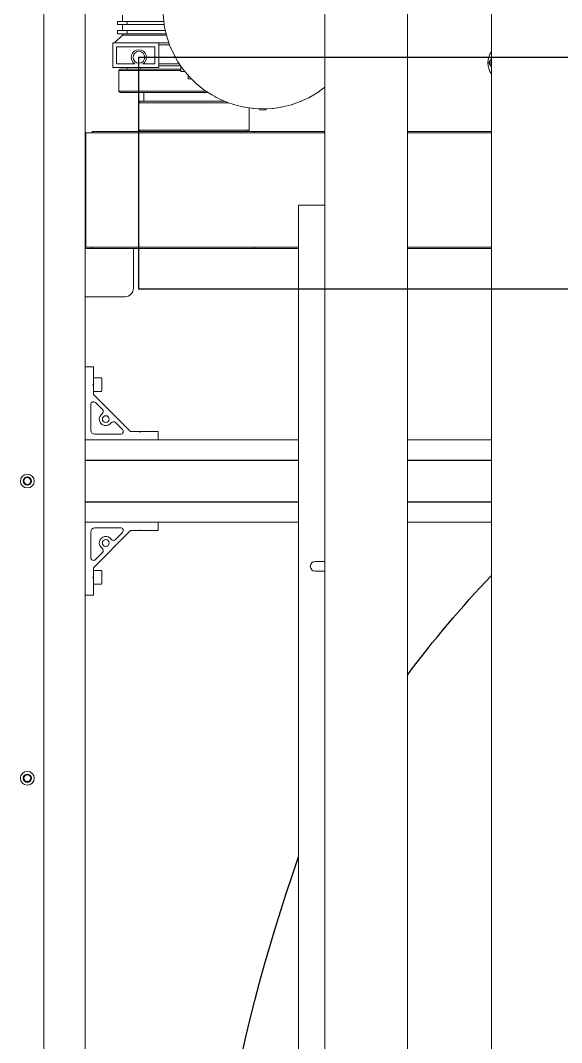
# Model space of a CAD drawing. Header units: millimetres. Extents: x -1052 to 3351, y 0 to 2015.
# Drawn here: x -228 to -222.19, y 1726.64 to 1737.63 of the extents above; entities that cross this region are included whole.
import ezdxf

# ---------------------------------------------------------------- set-up
doc = ezdxf.new("R2010")
doc.units = ezdxf.units.MM
for name, color, linetype, lineweight in [('16MMSOLIDLINE！实线层', 7, 'Continuous', 18), ('85DTD-06SOLIDLINE！实线层', 7, 'Continuous', 18), ('85DTD-07SOLIDLINE！实线层', 7, 'Continuous', 18), ('85DTD-08SOLIDLINE！实线层', 7, 'Continuous', 18), ('85DTD-13SOLIDLINE！实线层', 7, 'Continuous', 18), ('85DTD-20SOLIDLINE！实线层', 7, 'Continuous', 18), ('85DTD-26SOLIDLINE！实线层', 7, 'Continuous', 18), ('85DTD-28SOLIDLINE！实线层', 7, 'Continuous', 18), ('AM_CL', 7, 'Continuous', 15), ('GB_P_6_60X30_L_8SOLIDLINE！实线层', 7, 'Continuous', 18), ('HCJ_RECTANGULAR_TUSOLIDLINE！实线层', 7, 'Continuous', 18), ('ISO4762-M6X10-8_8SOLIDLINE！实线层', 7, 'Continuous', 18), ('ISO4762-M6X12-8_8SOLIDLINE！实线层', 7, 'Continuous', 18), ('QZDBHC-2-3ASOLIDLINE！实线层', 7, 'Continuous', 18), ('QZDBSSZC-3SOLIDLINE！实线层', 7, 'Continuous', 18), ('SSDZCFL-02SOLIDLINE！实线层', 7, 'Continuous', 18), ('角铝53-53SOLIDLINE！实线层', 7, 'Continuous', 18)]:
    doc.layers.add(name, color=color, linetype=linetype, lineweight=lineweight)
doc.layers.add('@ New Renovation', color=7, linetype='Continuous')

# ---------------------------------------------------------------- blocks, each defined once
blk = doc.blocks.new('*X870')
at = {"layer": '16MMSOLIDLINE！实线层', "color": 7, "linetype": 'Continuous'}
for p, q in [((-4712.08, 791.15), (-4715.3, 789.3)), ((-4708.86, 789.3), (-4712.08, 791.15))]:
    blk.add_line(p, q, dxfattribs=at)
for radius, start, end in [(14.5, 55.9026, 124.09558), (12.86, 81.03094, 98.96906)]:
    blk.add_arc((-4712.08, 777.3), radius, start, end, dxfattribs=at)
at = {"layer": '85DTD-06SOLIDLINE！实线层', "color": 7, "linetype": 'Continuous'}
for p, q in [((-4707.56, 1058.8), (-4706.56, 1059.8)), ((-4707.56, 1058.8), (-4707.56, 1014.75)), ((-4706.56, 1059.8), (-4691.56, 1059.8)), ((-4706.56, 1059.8), (-4706.56, 1014.75)), ((-4690.56, 1058.8), (-4691.56, 1059.8)), ((-4691.56, 996.68), (-4691.56, 1059.8)), ((-4690.56, 995.27), (-4690.56, 1058.8))]:
    blk.add_line(p, q, dxfattribs=at)
at = {"layer": '85DTD-07SOLIDLINE！实线层', "color": 7, "linetype": 'Continuous'}
blk.add_line((-4690.56, 1041.8), (-4684.08, 1041.8), dxfattribs=at)
at = {"layer": '85DTD-08SOLIDLINE！实线层', "color": 7, "linetype": 'Continuous'}
for p, q in [((-4577.08, 1079.3), (-4578.08, 1079.3)), ((-4577.08, 929.3), (-4577.08, 1066.13)), ((-4577.08, 961.65), (-4578.08, 961.65)), ((-4577.08, 789.3), (-4577.08, 850.22))]:
    blk.add_line(p, q, dxfattribs=at)
at = {"layer": '85DTD-13SOLIDLINE！实线层', "color": 7, "linetype": 'Continuous'}
for p, q in [((-4661.08, 1079.3), (-4662.08, 1079.3)), ((-4662.08, 1079.3), (-4662.08, 910.22)), ((-4661.08, 961.65), (-4662.08, 961.65)), ((-4662.08, 850.22), (-4662.08, 789.3))]:
    blk.add_line(p, q, dxfattribs=at)
at = {"layer": '85DTD-20SOLIDLINE！实线层', "color": 7, "linetype": 'Continuous'}
for p, q in [((-4578.08, 1083.8), (-4661.08, 1083.8)), ((-4661.08, 1083.8), (-4661.08, 910.22)), ((-4578.08, 929.3), (-4578.08, 1083.8)), ((-4661.08, 850.22), (-4661.08, 789.3)), ((-4578.08, 789.3), (-4578.08, 850.22))]:
    blk.add_line(p, q, dxfattribs=at)
at = {"layer": '85DTD-26SOLIDLINE！实线层', "color": 7, "linetype": 'Continuous'}
for p, q in [((-4737.27, 1026.47), (-4736.56, 1026.33)), ((-4730.36, 1024.78), (-4729.67, 1024.57)), ((-4723.65, 1022.42), (-4722.98, 1022.14)), ((-4717.21, 1019.41), (-4716.57, 1019.06)), ((-4709.61, 1014.75), (-4705.88, 1014.75)), ((-4705.88, 1014.75), (-4705.88, 1012.07)), ((-4705.88, 1012.07), (-4705.35, 1011.54)), ((-4702.86, 1009.39), (-4700.53, 1009.39)), ((-4700.53, 1009.39), (-4700.53, 1007.22)), ((-4695.25, 1001.57), (-4694.79, 1001.01)), ((-4690.98, 995.88), (-4690.58, 995.27)), ((-4687.29, 989.79), (-4686.95, 989.15)), ((-4684.22, 983.37), (-4683.94, 982.7)), ((-4681.79, 976.69), (-4681.58, 975.99)), ((-4680.03, 969.79), (-4679.88, 969.08)), ((-4678.95, 962.76), (-4678.88, 962.04)), ((-4678.62, 958.2), (-4678.53, 958.2)), ((-4678.62, 952.4), (-4678.53, 952.4)), ((-4677.84, 953.09), (-4677.84, 957.5)), ((-4678.88, 948.55), (-4678.95, 947.83)), ((-4679.88, 941.51), (-4680.03, 940.8)), ((-4681.58, 934.6), (-4681.79, 933.9)), ((-4686.95, 921.44), (-4687.29, 920.8)), ((-4683.94, 927.89), (-4684.22, 927.22)), ((-4690.58, 915.32), (-4690.98, 914.72))]:
    blk.add_line(p, q, dxfattribs=at)
for centre, radius, start, end in [((-4751.06, 955.3), 72.5, 321.55665, 218.44335), ((-4678.53, 957.5), 0.696, 0, 90), ((-4678.53, 953.09), 0.696, 270, 0)]:
    blk.add_arc(centre, radius, start, end, dxfattribs=at)
at = {"layer": '85DTD-28SOLIDLINE！实线层', "color": 7, "linetype": 'Continuous'}
for p, q in [((-4726.56, 1062.9), (-4732.16, 1057.3)), ((-4726.56, 1064.3), (-4708.56, 1064.3)), ((-4726.56, 1023.48), (-4726.56, 1064.3)), ((-4708.56, 1064.3), (-4708.56, 1030.8)), ((-4746.61, 1057.3), (-4742.15, 1057.3)), ((-4739.93, 1060.8), (-4742.15, 1060.8)), ((-4742.15, 1027.2), (-4742.15, 1060.8)), ((-4739.93, 1026.92), (-4739.93, 1060.8)), ((-4739.93, 1057.3), (-4735.47, 1057.3)), ((-4733.24, 1060.8), (-4735.47, 1060.8)), ((-4735.47, 1026.08), (-4735.47, 1060.8)), ((-4733.24, 1025.53), (-4733.24, 1060.8)), ((-4733.24, 1057.3), (-4732.16, 1057.3)), ((-4732.16, 1025.24), (-4732.16, 1057.3)), ((-4723.76, 1061.5), (-4711.36, 1061.5)), ((-4723.76, 1033.6), (-4723.76, 1061.5)), ((-4711.36, 1061.5), (-4711.36, 1048.2)), ((-4739.93, 1053.8), (-4742.15, 1053.8)), ((-4733.24, 1053.8), (-4735.47, 1053.8)), ((-4708.56, 1053.8), (-4707.56, 1053.8)), ((-4711.36, 1042.39), (-4711.36, 1033.6)), ((-4707.56, 1043.81), (-4708.56, 1043.81)), ((-4711.36, 1033.6), (-4723.76, 1033.6)), ((-4726.56, 1030.8), (-4708.56, 1030.8)), ((-4725.16, 1022.99), (-4725.16, 1030.8)), ((-4711.36, 1030.8), (-4711.36, 1015.91)), ((-4709.96, 1015.01), (-4709.96, 1030.8))]:
    blk.add_line(p, q, dxfattribs=at)
blk.add_circle((-4716.06, 1045.3), 4.25, dxfattribs=at)
blk.add_arc((-4716.06, 1045.3), 5.53, 31.71443, 328.28557, dxfattribs=at)
at = {"layer": '@ New Renovation', "color": 0, "linetype": 'Continuous'}
for p, q in [((-4423.08, 929.3), (-4423.08, 1084.3)), ((-4393.08, 1084.3), (-4393.08, 929.3)), ((-4423.08, 789.3), (-4423.08, 850.22)), ((-4393.08, 850.22), (-4393.08, 789.3))]:
    blk.add_line(p, q, dxfattribs=at)
for centre, radius, start, end in [((-3709.08, -283.57), 1285.45, 70.65667, 109.34333), ((-3809.08, 234.3), 767.58, 126.62546, 133.6822)]:
    blk.add_arc(centre, radius, start, end, dxfattribs=at)
at = {"layer": 'GB_P_6_60X30_L_8SOLIDLINE！实线层', "color": 7, "linetype": 'Continuous'}
for p, q in [((-4438.08, 929.3), (-4438.08, 1084.3)), ((-4378.08, 929.3), (-4378.08, 1084.3)), ((-4438.08, 789.3), (-4438.08, 850.22)), ((-4378.08, 789.3), (-4378.08, 850.22))]:
    blk.add_line(p, q, dxfattribs=at)
at = {"layer": 'HCJ_RECTANGULAR_TUSOLIDLINE！实线层', "color": 7, "linetype": 'Continuous'}
for p, q in [((-5185.08, 1114.3), (-3196.08, 1114.3)), ((-5053.08, 1084.3), (-3198.08, 1084.3)), ((-5023.08, 910.22), (-3028.08, 910.22)), ((-5023.08, 850.22), (-3028.08, 850.22)), ((-5023.08, 789.3), (-3028.08, 789.3))]:
    blk.add_line(p, q, dxfattribs=at)
at = {"layer": 'ISO4762-M6X10-8_8SOLIDLINE！实线层', "color": 7, "linetype": 'Continuous'}
for p, q in [((-4483.08, 1072.8), (-4483.08, 1078.3)), ((-4477.73, 1078.3), (-4478.43, 1078.3)), ((-4473.08, 1072.8), (-4473.08, 1078.3)), ((-4343.08, 1072.8), (-4343.08, 1078.3)), ((-4337.73, 1078.3), (-4338.43, 1078.3)), ((-4333.08, 1072.8), (-4333.08, 1078.3)), ((-4473.58, 1072.3), (-4482.58, 1072.3)), ((-4333.58, 1072.3), (-4342.58, 1072.3))]:
    blk.add_line(p, q, dxfattribs=at)
for centre, start, end in [((-4482.58, 1072.8), 180, 270), ((-4473.58, 1072.8), 270, 0), ((-4342.58, 1072.8), 180, 270), ((-4333.58, 1072.8), 270, 0)]:
    blk.add_arc(centre, 0.5, start, end, dxfattribs=at)
at = {"layer": 'ISO4762-M6X12-8_8SOLIDLINE！实线层', "color": 7, "linetype": 'Continuous'}
for centre, radius in [((-4408.08, 1126.3), 5), ((-4408.08, 1126.3), 3), ((-4192.08, 1126.3), 5), ((-4192.08, 1126.3), 3), ((-4408.08, 1126.3), 2.5), ((-4192.08, 1126.3), 2.5)]:
    blk.add_circle(centre, radius, dxfattribs=at)
at = {"layer": 'ISO4762-M6X12-8_8SOLIDLINE！实线层', "color": 3, "linetype": 'Continuous'}
for centre in [(-4408.08, 1126.3), (-4192.08, 1126.3)]:
    blk.add_arc(centre, 2.5, 345, 285, dxfattribs=at)
at = {"layer": 'QZDBHC-2-3ASOLIDLINE！实线层', "color": 7, "linetype": 'Continuous'}
for p, q in [((-3028.08, 929.3), (-4608.58, 929.3)), ((-4608.58, 910.22), (-4608.58, 929.3)), ((-4349.58, 917.3), (-4349.58, 911.3)), ((-4342.58, 911.3), (-4342.58, 917.3))]:
    blk.add_line(p, q, dxfattribs=at)
for centre, start, end in [((-4346.08, 917.3), 0, 180), ((-4346.08, 911.3), 180, 197.84745), ((-4346.08, 911.3), 342.15255, 0)]:
    blk.add_arc(centre, 3.5, start, end, dxfattribs=at)
at = {"layer": 'QZDBSSZC-3SOLIDLINE！实线层', "color": 7, "linetype": 'Continuous'}
for p, q in [((-4577.08, 1084.3), (-4577.08, 1066.13)), ((-4542.08, 1055.3), (-4542.08, 1084.3)), ((-4548.08, 1049.3), (-4577.08, 1049.3))]:
    blk.add_line(p, q, dxfattribs=at)
blk.add_arc((-4548.08, 1055.3), 6, 270, 0, dxfattribs=at)
at = {"layer": 'SSDZCFL-02SOLIDLINE！实线层', "color": 7, "linetype": 'Continuous'}
for p, q in [((-4684.08, 1044.3), (-4683.08, 1045.3)), ((-4684.08, 983.04), (-4684.08, 1044.3)), ((-4663.08, 1045.3), (-4683.08, 1045.3)), ((-4683.08, 980.37), (-4683.08, 1045.3)), ((-4662.08, 1044.3), (-4663.08, 1045.3)), ((-4663.08, 965.3), (-4663.08, 1045.3)), ((-4662.08, 966.3), (-4663.08, 965.3)), ((-4663.08, 965.3), (-4679.28, 965.3))]:
    blk.add_line(p, q, dxfattribs=at)
at = {"layer": '角铝53-53SOLIDLINE！实线层', "color": 7, "linetype": 'Continuous'}
for p, q in [((-4491.08, 1084.3), (-4491.08, 1078.3)), ((-4491.08, 1078.3), (-4478.43, 1078.3)), ((-4477.73, 1078.3), (-4471.08, 1078.3)), ((-4471.08, 1078.3), (-4444.08, 1051.3)), ((-4463.73, 1080.3), (-4445.08, 1080.3)), ((-4442.08, 1077.3), (-4442.08, 1058.65)), ((-4438.08, 1031.3), (-4438.08, 1084.3)), ((-4378.08, 1031.3), (-4378.08, 1084.3)), ((-4374.08, 1077.3), (-4374.08, 1058.65)), ((-4345.08, 1078.3), (-4372.08, 1051.3)), ((-4352.43, 1080.3), (-4371.08, 1080.3)), ((-4338.43, 1078.3), (-4345.08, 1078.3)), ((-4325.08, 1078.3), (-4337.73, 1078.3)), ((-4325.08, 1084.3), (-4325.08, 1078.3)), ((-4460.02, 1071.76), (-4465.14, 1076.88)), ((-4356.14, 1071.76), (-4351.02, 1076.88)), ((-4445.49, 1057.23), (-4450.62, 1062.36)), ((-4370.67, 1057.23), (-4365.54, 1062.36)), ((-4444.08, 1051.3), (-4444.08, 1044.65)), ((-4372.08, 1051.3), (-4372.08, 1044.65)), ((-4444.08, 1043.95), (-4444.08, 1031.3)), ((-4372.08, 1043.95), (-4372.08, 1031.3)), ((-4444.08, 1031.3), (-4438.08, 1031.3)), ((-4372.08, 1031.3), (-4378.08, 1031.3))]:
    blk.add_line(p, q, dxfattribs=at)
for centre in [(-4453.08, 1069.3), (-4363.08, 1069.3)]:
    blk.add_circle(centre, 2.5, dxfattribs=at)
for centre, radius, start, end in [((-4478.08, 1078.3), 0.35, 0, 180), ((-4463.73, 1078.3), 2, 90, 225), ((-4445.08, 1077.3), 3, 0, 90), ((-4371.08, 1077.3), 3, 90, 180), ((-4352.43, 1078.3), 2, 315, 90), ((-4338.08, 1078.3), 0.35, 0, 180), ((-4458.6, 1073.17), 2, 225.00027, 324.929), ((-4453.08, 1069.3), 4.75, 305.07035, 144.92962), ((-4363.08, 1069.3), 4.75, 35.07038, 234.92965), ((-4357.56, 1073.17), 2, 215.071, 314.99973), ((-4449.2, 1063.77), 2, 125.07012, 225.0001), ((-4366.96, 1063.77), 2, 314.9999, 54.92988), ((-4444.08, 1058.65), 2, 225, 0), ((-4372.08, 1058.65), 2, 180, 315), ((-4444.08, 1044.3), 0.35, 270, 90), ((-4372.08, 1044.3), 0.35, 90, 270)]:
    blk.add_arc(centre, radius, start, end, dxfattribs=at)
blk = doc.blocks.new('1111')
at = {"layer": '@ New Renovation', "color": 0}
blk.add_lwpolyline([(743245.02, 32610.39), (741190.5, 32610.39), (741190.5, 32778.91), (743245.02, 32778.91)], close=True, dxfattribs=at)
at = {"layer": '@ New Renovation', "color": 0, "xscale": -1.000000000000001, "rotation": 90}
blk.add_blockref('*X870', (742235.8, 28062.85), dxfattribs=at)

msp = doc.modelspace()

# ---------------------------------------------------------------- block references
at = {"layer": 'AM_CL', "xscale": 0.01479181789831161, "yscale": 0.01479181789831161, "zscale": 0.01479181789831161}
msp.add_blockref('1111', (-11190.2858, 1252.3689), dxfattribs=at)

doc.saveas('drawing.dxf')
